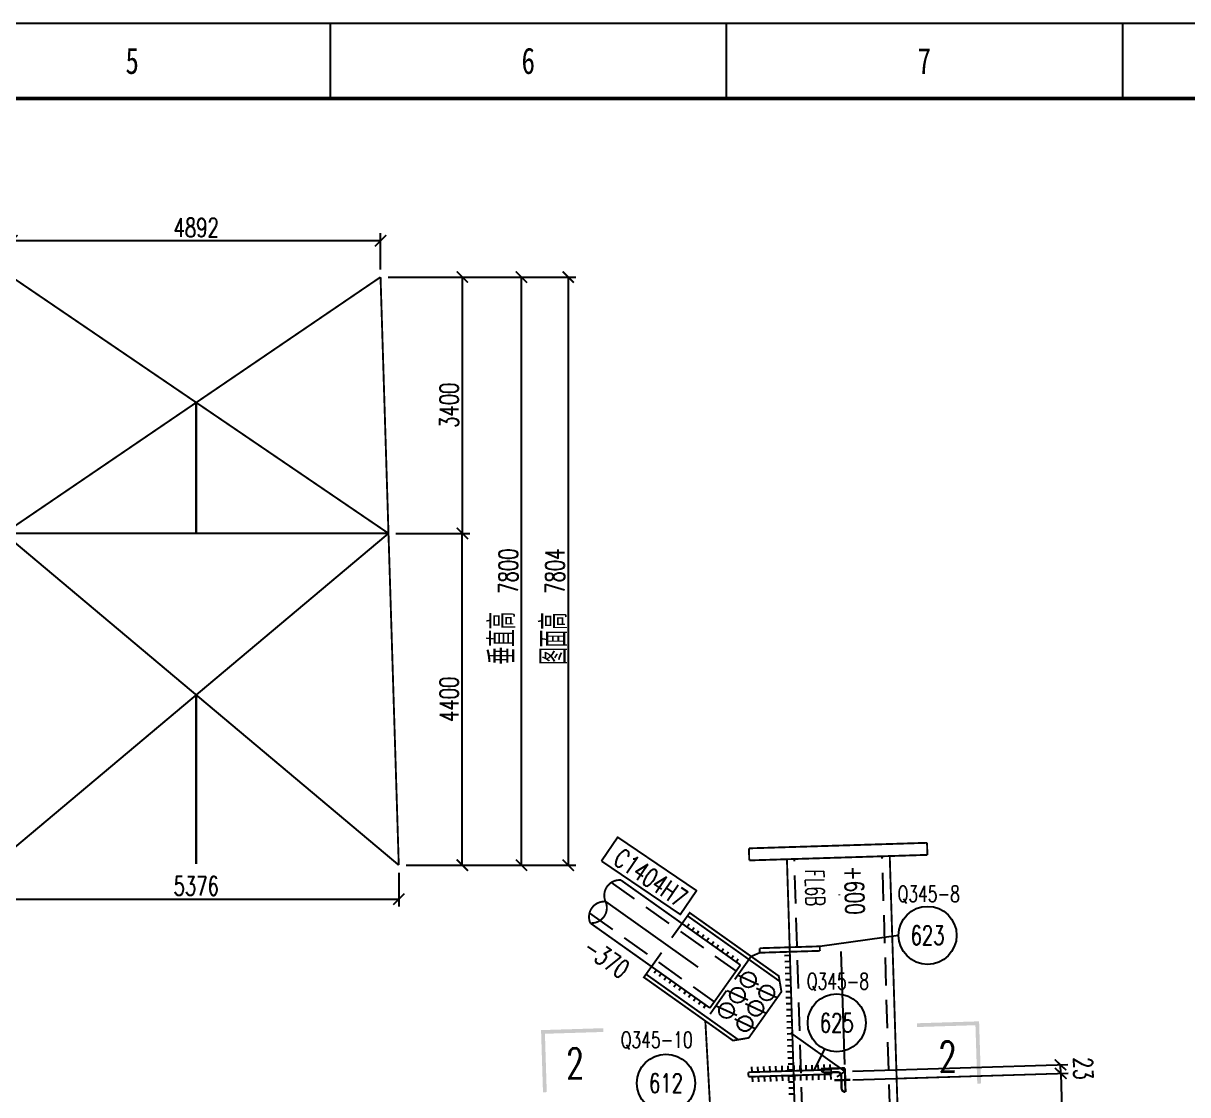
# Model space of a CAD drawing. Extents: x 6045 to 12501, y -14925 to -6998.
# Drawn here: x 6267.5 to 6422.1, y -7140.2 to -6998 of the extents above; entities that cross this region are included whole.
import ezdxf
from ezdxf.enums import TextEntityAlignment as Align

# ---------------------------------------------------------------- set-up
doc = ezdxf.new("R2010")
doc.units = 0
doc.header["$LTSCALE"] = 15
doc.header["$MEASUREMENT"] = 0
doc.linetypes.add('DASHDOTX2', pattern=[2, 1, -0.5, 0, -0.5])
doc.linetypes.add('DASHED2', pattern=[0.375, 0.25, -0.125])
doc.layers.get('0').update_dxf_attribs({"linetype": 'CONTINUOUS'})
doc.layers.get('DEFPOINTS').update_dxf_attribs({"linetype": 'CONTINUOUS'})
for name, color, linetype in [('1', 1, 'DASHED2'), ('2', 3, 'CONTINUOUS'), ('4', 3, 'DASHDOTX2')]:
    doc.layers.add(name, color=color, linetype=linetype)
doc.styles.add('NCPE_BORDER', font='SIMFANG.TTF', dxfattribs={"width": 0.75, "height": 3.5})
doc.styles.get("Standard").update_dxf_attribs({"font": 'romans.shx', "width": 0.7, "bigfont": 'fs1.shx'})
doc.dimstyles.new('STANDARD$0', dxfattribs={"dimtxt": 2.5, "dimasz": 1.499, "dimexe": 1, "dimexo": 1, "dimgap": 0.5, "dimtad": 1, "dimdec": 0, "dimlfac": 20, "dimzin": 0, "dimdsep": 46, "dimtxsty": 'Standard', "dimblk": 'ARCHTICK', "dimcen": 0.09, "dimclrd": 4, "dimclre": 4, "dimclrt": 6, "dimadec": 0, "dimazin": 0, "dimtfac": 1, "dimtdec": 0, "dimtmove": 2, "dimatfit": 3, "dimldrblk": 'ARCHTICK', "dimfxl": 0, "dimtolj": 1, "dimtzin": 0, "dimarcsym": 0})

# ---------------------------------------------------------------- blocks, each defined once
blk = doc.blocks.new('TKA1')
at = {"color": 3}
for p, q in [((262.8125, 594), (262.8125, 584)), ((315.375, 594), (315.375, 584)), ((367.9375, 594), (367.9375, 584))]:
    blk.add_line(p, q, dxfattribs=at)
blk.add_lwpolyline([(0, 0), (0, 594), (841, 594), (841, 0), (0, 0)], dxfattribs=at)
at = {"color": 3, "lineweight": 50}
blk.add_lwpolyline([(25, 10), (25, 584), (831, 584), (831, 10), (25, 10)], dxfattribs=at)
at = {"color": 3, "style": 'NCPE_BORDER', "width": 0.75}
for s, p in [('5', (236.53125, 589)), ('6', (289.09375, 589)), ('7', (341.65625, 589))]:
    blk.add_text(s, height=3.5, dxfattribs=at).set_placement(p, align=Align.MIDDLE)
blk = doc.blocks.new('_ARCHTICK')
at = {"color": 0, "linetype": 'ByBlock', "const_width": 0.15}
blk.add_lwpolyline([(-0.5, -0.5), (0.5, 0.5)], dxfattribs=at)
blk = doc.blocks.new('*D24')
at = {"color": 4, "lineweight": -2}
for p, q in [((6213.52, -7051.22), (6213.52, -7046.4)), ((6262.44, -7051.22), (6262.44, -7046.4)), ((6262.44, -7047.4), (6213.52, -7047.4))]:
    blk.add_line(p, q, dxfattribs=at)
at = {"layer": 'DEFPOINTS', "color": 0}
for p in [(6213.52, -7047.4), (6213.52, -7052.22), (6262.44, -7052.22)]:
    blk.add_point(p, dxfattribs=at)
at = {"color": 4, "lineweight": -2, "xscale": 1.499, "yscale": 1.499, "zscale": 1.499, "rotation": 180}
blk.add_blockref('_ARCHTICK', (6213.52, -7047.4), dxfattribs=at)
at = {"color": 4, "lineweight": -2, "xscale": 1.499, "yscale": 1.499, "zscale": 1.499}
blk.add_blockref('_ARCHTICK', (6262.44, -7047.4), dxfattribs=at)
at = {"color": 6, "insert": (6237.98, -7045.65), "char_height": 2.5, "attachment_point": 5}
blk.add_mtext('\\A1;4892', dxfattribs=at)
blk = doc.blocks.new('*D25')
at = {"color": 4, "lineweight": -2}
for p, q in [((6211.1, -7131.26), (6211.1, -7135.77)), ((6264.86, -7131.26), (6264.86, -7135.77)), ((6211.1, -7134.77), (6264.86, -7134.77))]:
    blk.add_line(p, q, dxfattribs=at)
at = {"layer": 'DEFPOINTS', "color": 0}
for p in [(6211.1, -7130.26), (6264.86, -7130.26), (6264.86, -7134.77)]:
    blk.add_point(p, dxfattribs=at)
at = {"color": 4, "lineweight": -2, "xscale": 1.499, "yscale": 1.499, "zscale": 1.499, "rotation": 180}
blk.add_blockref('_ARCHTICK', (6211.1, -7134.77), dxfattribs=at)
at = {"color": 4, "lineweight": -2, "xscale": 1.499, "yscale": 1.499, "zscale": 1.499}
blk.add_blockref('_ARCHTICK', (6264.86, -7134.77), dxfattribs=at)
at = {"color": 6, "insert": (6237.98, -7133.02), "char_height": 2.5, "attachment_point": 5}
blk.add_mtext('\\A1;5376', dxfattribs=at)
blk = doc.blocks.new('*D26')
at = {"color": 4, "lineweight": -2}
for p, q in [((6263.44, -7052.22), (6274.29, -7052.22)), ((6273.29, -7052.22), (6273.29, -7086.24)), ((6264.49, -7086.24), (6274.29, -7086.24))]:
    blk.add_line(p, q, dxfattribs=at)
at = {"layer": 'DEFPOINTS', "color": 0}
for p in [(6262.44, -7052.22), (6263.49, -7086.24), (6273.29, -7086.24)]:
    blk.add_point(p, dxfattribs=at)
at = {"color": 4, "lineweight": -2, "xscale": 1.499, "yscale": 1.499, "zscale": 1.499}
for p, rotation in [((6273.29, -7052.22), 90), ((6273.29, -7086.24), 270)]:
    blk.add_blockref('_ARCHTICK', p, dxfattribs=dict(at, rotation=rotation))
at = {"color": 6, "insert": (6271.54, -7069.23), "char_height": 2.5, "attachment_point": 5, "rotation": 90}
blk.add_mtext('\\A1;3400', dxfattribs=at)
blk = doc.blocks.new('*D27')
at = {"color": 4, "lineweight": -2}
for p, q in [((6264.49, -7086.24), (6274.29, -7086.24)), ((6273.29, -7130.26), (6273.29, -7086.24)), ((6265.86, -7130.26), (6274.29, -7130.26))]:
    blk.add_line(p, q, dxfattribs=at)
at = {"layer": 'DEFPOINTS', "color": 0}
for p in [(6263.49, -7086.24), (6273.29, -7086.24), (6264.86, -7130.26)]:
    blk.add_point(p, dxfattribs=at)
at = {"color": 4, "lineweight": -2, "xscale": 1.499, "yscale": 1.499, "zscale": 1.499}
for p, rotation in [((6273.29, -7086.24), 90), ((6273.29, -7130.26), 270)]:
    blk.add_blockref('_ARCHTICK', p, dxfattribs=dict(at, rotation=rotation))
at = {"color": 6, "insert": (6271.54, -7108.25), "char_height": 2.5, "attachment_point": 5, "rotation": 90}
blk.add_mtext('\\A1;4400', dxfattribs=at)
blk = doc.blocks.new('*D28')
at = {"color": 4, "lineweight": -2}
for p, q in [((6268.64, -7052.22), (6282.15, -7052.22)), ((6281.15, -7130.26), (6281.15, -7052.22)), ((6271.08, -7130.26), (6282.15, -7130.26))]:
    blk.add_line(p, q, dxfattribs=at)
at = {"layer": 'DEFPOINTS', "color": 0}
for p in [(6267.64, -7052.22), (6281.15, -7052.22), (6270.08, -7130.26)]:
    blk.add_point(p, dxfattribs=at)
at = {"color": 4, "lineweight": -2, "xscale": 1.499, "yscale": 1.499, "zscale": 1.499}
for p, rotation in [((6281.15, -7052.22), 90), ((6281.15, -7130.26), 270)]:
    blk.add_blockref('_ARCHTICK', p, dxfattribs=dict(at, rotation=rotation))
at = {"color": 6, "insert": (6279.4, -7091.24), "char_height": 2.5, "attachment_point": 5, "rotation": 90}
blk.add_mtext('\\A1;7800', dxfattribs=at)
blk = doc.blocks.new('*D29')
at = {"color": 4, "lineweight": -2}
for p, q in [((6278.15, -7052.22), (6288.35, -7052.22)), ((6287.35, -7052.22), (6287.35, -7130.26)), ((6277.61, -7130.26), (6288.35, -7130.26))]:
    blk.add_line(p, q, dxfattribs=at)
at = {"layer": 'DEFPOINTS', "color": 0}
for p in [(6277.15, -7052.22), (6276.61, -7130.26), (6287.35, -7130.26)]:
    blk.add_point(p, dxfattribs=at)
at = {"color": 4, "lineweight": -2, "xscale": 1.499, "yscale": 1.499, "zscale": 1.499}
for p, rotation in [((6287.35, -7052.22), 90), ((6287.35, -7130.26), 270)]:
    blk.add_blockref('_ARCHTICK', p, dxfattribs=dict(at, rotation=rotation))
at = {"color": 6, "insert": (6285.6, -7091.24), "char_height": 2.5, "attachment_point": 5, "rotation": 90}
blk.add_mtext('\\A1;7804', dxfattribs=at)
blk = doc.blocks.new('M20X55')
blk.add_line((-0.212, -0.212), (0.212, 0.212))
blk.add_circle((0, 0), 0.2)
blk = doc.blocks.new('fdr')
at = {"const_width": 0.25}
for points in [[(6348.62, -6197.57), (6356.62, -6197.32)], [(6348.62, -6197.57), (6348.64, -6198.17)], [(6356.62, -6197.32), (6356.63, -6197.92)]]:
    blk.add_lwpolyline(points, dxfattribs=at)
blk.add_lwpolyline([(6348.64, -6198.17, 0.25, 0.25, 0), (6356.63, -6197.92, 0.25, 0.25, 0)], format="xyseb")
blk = doc.blocks.new('JF')
for p, q in [((6346.65, -6182.34), (6346.62, -6181.64)), ((6347.45, -6182.31), (6347.42, -6181.61)), ((6348.25, -6182.29), (6348.22, -6181.59)), ((6349.05, -6182.26), (6349.02, -6181.56)), ((6349.85, -6182.24), (6349.82, -6181.54)), ((6350.64, -6182.21), (6350.62, -6181.51)), ((6351.44, -6182.19), (6351.42, -6181.49)), ((6351.46, -6182.79), (6351.48, -6183.49)), ((6352.24, -6182.17), (6352.22, -6181.47)), ((6352.26, -6182.76), (6352.28, -6183.46)), ((6353.04, -6182.14), (6353.02, -6181.44)), ((6353.04, -6182.14), (6353.02, -6181.44)), ((6353.06, -6182.74), (6353.08, -6183.44)), ((6353.06, -6182.74), (6353.08, -6183.44)), ((6353.84, -6182.12), (6353.82, -6181.42)), ((6353.86, -6182.72), (6353.88, -6183.41)), ((6354.64, -6182.09), (6354.62, -6181.39)), ((6354.66, -6182.69), (6354.68, -6183.39)), ((6355.44, -6182.07), (6355.42, -6181.37)), ((6355.46, -6182.67), (6355.48, -6183.37)), ((6356.24, -6182.04), (6356.22, -6181.34)), ((6356.26, -6182.64), (6356.28, -6183.34)), ((6357.04, -6182.02), (6357.02, -6181.32)), ((6357.06, -6182.62), (6357.08, -6183.32)), ((6346.67, -6182.94), (6346.69, -6183.64)), ((6347.46, -6182.91), (6347.49, -6183.61)), ((6348.26, -6182.89), (6348.29, -6183.59)), ((6349.06, -6182.86), (6349.09, -6183.56)), ((6349.86, -6182.84), (6349.89, -6183.54)), ((6350.66, -6182.81), (6350.68, -6183.51))]:
    blk.add_line(p, q)
at = {"const_width": 0.25}
for points in [[(6357.14, -6182.01), (6346.15, -6182.35)], [(6346.15, -6182.35), (6346.17, -6182.95)], [(6357.16, -6182.61), (6346.17, -6182.95)], [(6357.14, -6182.01), (6357.16, -6182.61)]]:
    blk.add_lwpolyline(points, dxfattribs=at)
blk = doc.blocks.new('*D150')
at = {"color": 4, "lineweight": -2}
for p, q in [((6377.59, -7137.09), (6406.18, -7136.2)), ((6405.22, -7137.36), (6405.19, -7136.23)), ((6377.62, -7138.22), (6406.22, -7137.33))]:
    blk.add_line(p, q, dxfattribs=at)
at = {"layer": 'DEFPOINTS', "color": 0}
for p in [(6405.19, -7136.23), (6376.59, -7137.12), (6376.62, -7138.25)]:
    blk.add_point(p, dxfattribs=at)
at = {"color": 4, "lineweight": -2, "xscale": 1.499, "yscale": 1.499, "zscale": 1.499}
for p, rotation in [((6405.19, -7136.23), 91.77623283894263), ((6405.22, -7137.36), 271.7762328389426)]:
    blk.add_blockref('_ARCHTICK', p, dxfattribs=dict(at, rotation=rotation))
at = {"color": 6, "insert": (6408.2, -7136.71), "char_height": 2.5, "attachment_point": 5, "rotation": 271.7762}
blk.add_mtext('\\A1;23', dxfattribs=at)
blk = doc.blocks.new('*D151')
at = {"color": 4, "lineweight": -2}
for p, q in [((6384.45, -7138.01), (6406.22, -7137.33)), ((6405.22, -7137.36), (6406.37, -7174.34)), ((6385.59, -7174.99), (6407.37, -7174.31))]:
    blk.add_line(p, q, dxfattribs=at)
at = {"layer": 'DEFPOINTS', "color": 0}
for p in [(6383.45, -7138.04), (6406.37, -7174.34), (6384.6, -7175.02)]:
    blk.add_point(p, dxfattribs=at)
at = {"color": 4, "lineweight": -2, "xscale": 1.499, "yscale": 1.499, "zscale": 1.499}
for p, rotation in [((6405.22, -7137.36), 91.77883204426024), ((6406.37, -7174.34), 271.7788320442602)]:
    blk.add_blockref('_ARCHTICK', p, dxfattribs=dict(at, rotation=rotation))
at = {"color": 6, "insert": (6407.54, -7155.8), "char_height": 2.5, "attachment_point": 5, "rotation": 271.7788}
blk.add_mtext('\\A1;740', dxfattribs=at)
blk = doc.blocks.new('3345')
at = {"const_width": 0.25}
for points in [[(6212.465, -7086.238), (6262.44, -7052.222)], [(6263.495, -7086.238), (6213.52, -7052.222)], [(6264.86, -7130.259), (6262.44, -7052.222)], [(6211.1, -7130.259), (6263.495, -7086.238)], [(6263.495, -7086.238), (6212.465, -7086.238)], [(6264.86, -7130.259), (6212.465, -7086.238)]]:
    blk.add_lwpolyline(points, dxfattribs=at)
at = {"width": 0.7}
for s, p in [('垂直高', (6280.314, -7103.627)), ('图面高', (6287.175, -7103.686))]:
    blk.add_text(s, height=3.5, rotation=90, dxfattribs=at).set_placement(p)
for base, p1, p2, text, picture, middle in [((6213.52, -7047.395), (6262.44, -7052.222), (6213.52, -7052.222), '4892', '*D24', (6237.98, -7045.645)), ((6264.86, -7134.766), (6211.1, -7130.259), (6264.86, -7130.259), '5376', '*D25', (6237.98, -7133.016))]:
    dim = blk.add_linear_dim(base=base, p1=p1, p2=p2, text=text, dimstyle='STANDARD$0')
    dim.commit()
    dim.dimension.update_dxf_attribs({"geometry": picture, "text_midpoint": middle})
for base, p1, p2, text, picture, middle in [((6273.295, -7086.238), (6262.44, -7052.222), (6263.495, -7086.238), '3400', '*D26', (6271.545, -7069.23)), ((6281.146, -7052.222), (6270.077, -7130.259), (6267.636, -7052.222), '7800', '*D28', (6279.396, -7091.24)), ((6287.346, -7130.259), (6277.149, -7052.222), (6276.611, -7130.259), '7804', '*D29', (6285.596, -7091.24)), ((6273.295, -7086.238), (6264.86, -7130.259), (6263.495, -7086.238), '4400', '*D27', (6271.545, -7108.249))]:
    dim = blk.add_linear_dim(base=base, p1=p1, p2=p2, angle=90, text=text, dimstyle='STANDARD$0')
    dim.commit()
    dim.dimension.update_dxf_attribs({"geometry": picture, "text_midpoint": middle})

msp = doc.modelspace()

# ---------------------------------------------------------------- linework, layer by layer
for p, q in [((6355.6209668, -7117.9406), (6355.9106829, -7117.5331595)), ((6356.2732118, -7118.4039128), (6356.5627538, -7117.9960035)), ((6356.9259255, -7118.8670514), (6357.2149988, -7118.4593163)), ((6357.5779963, -7119.3298954), (6357.8677125, -7118.9224549)), ((6358.2302413, -7119.7932082), (6358.5197833, -7119.3852989)), ((6358.882955, -7120.2563467), (6359.1720283, -7119.8486117)), ((6359.5350259, -7120.7191908), (6359.8242733, -7120.3119244)), ((6360.1872709, -7121.1825035), (6360.4768128, -7120.7745943)), ((6360.8395159, -7121.6458163), (6361.1290579, -7121.237907)), ((6361.4920554, -7122.1084862), (6361.7813029, -7121.7012198)), ((6362.1443004, -7122.5717989), (6362.4338424, -7122.1638897)), ((6369.2842184, -7121.7294993), (6368.5845547, -7121.7511964)), ((6351.569026, -7123.6485839), (6351.2794841, -7124.0564931)), ((6369.309015, -7122.5291149), (6368.6093514, -7122.550812)), ((6369.3338117, -7123.3287306), (6368.634148, -7123.3504276)), ((6352.221271, -7124.1118966), (6351.9315549, -7124.5193372)), ((6352.8733419, -7124.5747407), (6352.5842686, -7124.9824757)), ((6353.5260556, -7125.0378792), (6353.2365136, -7125.4457885)), ((6369.3586083, -7124.1283462), (6368.6589447, -7124.1500433)), ((6369.383405, -7124.9279618), (6368.6837414, -7124.9496589)), ((6354.1783006, -7125.501192), (6353.8885844, -7125.9086325)), ((6354.8303714, -7125.964036), (6354.5408294, -7126.3719453)), ((6355.4826164, -7126.4273488), (6355.1935431, -7126.8350838)), ((6356.1353301, -7126.8904874), (6355.845614, -7127.2979279)), ((6369.4082017, -7125.7275774), (6368.708538, -7125.7492745)), ((6369.4329983, -7126.527193), (6368.7333347, -7126.5488901)), ((6356.7874009, -7127.3533314), (6356.497859, -7127.7612407)), ((6357.4396459, -7127.8166442), (6357.1505727, -7128.2243792)), ((6358.0923596, -7128.2797827), (6357.8026435, -7128.6872233)), ((6369.457795, -7127.3268086), (6368.7581313, -7127.3485057)), ((6369.4825917, -7128.1264242), (6368.782928, -7128.1481213)), ((6369.5073883, -7128.9260398), (6368.8077247, -7128.9477369)), ((6369.532185, -7129.7256554), (6368.8325213, -7129.7473525)), ((6369.5569817, -7130.5252711), (6368.857318, -7130.5469681)), ((6369.5817783, -7131.3248867), (6368.8821147, -7131.3465838)), ((6369.606575, -7132.1245023), (6368.9069113, -7132.1461994)), ((6369.6313717, -7132.9241179), (6368.931708, -7132.945815)), ((6369.6561683, -7133.7237335), (6368.9565047, -7133.7454306)), ((6369.680965, -7134.5233491), (6368.9813013, -7134.5450462)), ((6369.7057617, -7135.3229647), (6369.006098, -7135.3446618)), ((6369.7305583, -7136.1225803), (6369.0308947, -7136.1442774)), ((6369.755355, -7136.9221959), (6369.0556913, -7136.943893)), ((6369.7801517, -7137.7218116), (6369.080488, -7137.7435086)), ((6369.8049483, -7138.5214272), (6369.1052847, -7138.5431243)), ((6369.829745, -7139.3210428), (6369.1300813, -7139.3427399)), ((6369.8545417, -7140.1206584), (6369.154878, -7140.1423555))]:
    msp.add_line(p, q)
at = {"color": 3}
for p, q in [((6383.7040918, -7119.0472732), (6373.248201, -7120.5060445)), ((6373.8540981, -7134.1342604), (6372.4663711, -7136.9468875))]:
    msp.add_line(p, q, dxfattribs=at)
for points, const_width in [([(6290.4937926, -7048.3377188), (6290.4937926, -7065.7048974)], 0.3), ([(6290.4937926, -7087.1419995), (6290.4937926, -7109.5866199)], 0.3), ([(6387.5288336, -7108.3663748), (6387.4792403, -7106.7671435)], 0.25), ([(6363.840543, -7107.5000324), (6363.8901363, -7109.0992636)], 0.25), ([(6394.2220956, -7485.5151614), (6382.5312405, -7108.521319)], 0.25), ([(6368.8877405, -7108.944319), (6380.5785956, -7485.9381614)], 0.25), ([(6346.8435937, -7111.7091671), (6362.7151491, -7122.9768051)], 0.25), ([(6354.9687031, -7117.4776676), (6355.9817586, -7116.0506455), (6367.8052539, -7124.4444776), (6368.1600074, -7126.5358938), (6363.8184027, -7132.6514588), (6361.726957, -7133.0062766), (6349.9034791, -7124.6124914), (6350.9165521, -7123.1855162)], 0.25), ([(6358.6627397, -7128.6849631), (6342.7912039, -7117.4173391)], 0.25), ([(6355.692305, -7116.4583619), (6367.9234992, -7125.1416007)], 0.25), ([(6365.2706424, -7121.3537229), (6364.1357995, -7121.8394287)], 0.25), ([(6362.7151403, -7122.9768176), (6358.6627308, -7128.6849755)], 0.25), ([(6350.1928859, -7124.2047925), (6362.424127, -7132.8880138)], 0.25), ([(6358.0574933, -7130.4012318), (6358.7554088, -7142.9074882)], 0.25), ([(6375.1779203, -7138.2792778), (6377.3147472, -7138.220528)], 0.3)]:
    msp.add_lwpolyline(points, dxfattribs=dict(const_width=const_width))
msp.add_lwpolyline([(6344.2809224, -7109.1845483), (6354.7094521, -7116.2829814), (6356.8775811, -7113.0977153), (6346.4490514, -7105.9992822)], close=True)
for points in [[(6387.4792459, -7106.7671434, 0.25, 0.25, 0), (6363.8405486, -7107.5000322, 0.25, 0.25, 0)], [(6387.5288281, -7108.3663749, 0.25, 0.25, 0), (6363.8901308, -7109.0992638, 0.25, 0.25, 0)]]:
    msp.add_lwpolyline(points, format="xyseb")
for points, const_width in [([(6344.8173988, -7114.5632531, 0.5654542553), (6342.7912039, -7117.4173391, 0.5654542553), (6344.8173988, -7114.5632531, -0.5654542553), (6346.8435937, -7111.7091671)], 0.25), ([(6376.5745475, -7136.6767065), (6373.4255308, -7136.7554097, 0.4142135624), (6373.9378673, -7137.242761), (6375.5873522, -7137.2015355, -0.4142135624), (6376.0996887, -7137.6888869), (6376.1409142, -7139.3383718, 0.4142135624), (6376.6532506, -7139.8257231), (6376.5745475, -7136.6767065)], 0.3)]:
    msp.add_lwpolyline(points, format="xyb", dxfattribs=dict(const_width=const_width))
for centre in [(6387.5540918, -7119.0472732), (6375.4988243, -7130.6532583), (6352.8368502, -7138.6609278)]:
    msp.add_circle(centre, 3.85)
for points in [[(6344.5026791, -7131.3657976), (6344.518177, -7131.8655574), (6336.2566431, -7131.6215132), (6336.7719008, -7132.1057751)], [(6336.2566431, -7131.6215132), (6336.7719008, -7132.1057751), (6336.5123587, -7139.8675492), (6337.0121185, -7139.8520513)], [(6386.1435313, -7130.7122553), (6386.1590292, -7131.212015), (6394.3895673, -7130.4565397), (6393.9053054, -7130.9717973)], [(6394.3895673, -7130.4565397), (6393.9053054, -7130.9717973), (6394.6452829, -7138.7025756), (6394.1455231, -7138.7180736)]]:
    msp.add_trace(points)
at = {"layer": '1'}
for p, q in [((6381.5779971, -7485.9071762), (6369.887141, -7108.9133338)), ((6393.2225952, -7485.5461497), (6381.5317402, -7108.5523073)), ((6345.5737746, -7112.0346005), (6362.1359967, -7123.7925898)), ((6342.6795866, -7116.111525), (6359.2417118, -7127.8694324)), ((6354.968896, -7117.477756), (6353.6316688, -7119.3610281)), ((6350.9163123, -7123.1854453), (6352.2540082, -7121.301999)), ((6364.1357995, -7121.8394287), (6358.0574933, -7130.4012318))]:
    msp.add_line(p, q, dxfattribs=at)
at = {"layer": '4'}
for p, q in [((6388.6896472, -7527.3065878), (6375.659643, -7107.1335957)), ((6344.8173803, -7114.5632108), (6376.589527, -7137.1191696)), ((6126.7151472, -7307.2005878), (6376.5896472, -7137.1190878))]:
    msp.add_line(p, q, dxfattribs=at)

# ---------------------------------------------------------------- block references
for name, p in [('TKA1', (6045.4681602, -7592.0093133)), ('3345', (52.5139885, 20.5331733)), ('fdr', (16.632301, -923.181458)), ('JF', (17.6147602, -954.8627203))]:
    msp.add_blockref(name, p)
at = {"layer": '2', "xscale": 5.000000000000031, "yscale": 5, "zscale": 5, "rotation": 290.3861104724788}
for p in [(6363.7668763, -7124.9500407), (6366.213046, -7126.6867035), (6362.3187415, -7126.9888606), (6360.8723402, -7129.0272046), (6364.7653799, -7128.7253492), (6363.3189786, -7130.7636932)]:
    msp.add_blockref('M20X55', p, dxfattribs=at)

# ---------------------------------------------------------------- texts
for s, rotation, width, p in [('C1404H7', 325.757884195, 0.7, (6350.0842499, -7112.4498782)), ('FL6B', 271.773757269, 0.6, (6371.3545016, -7112.7695441)), ('+600', 271.7762, 0.7, (6376.5951472, -7113.1075878)), ('-370', 324.628010472, 0.7, (6344.1837972, -7123.0835001))]:
    msp.add_text(s, height=2.5, rotation=rotation, dxfattribs=dict(width=width)).set_placement(p, align=Align.CENTER)
at = {"width": 0.7}
for s, p in [('Q345-8', (6387.7151896, -7114.6094325)), ('Q345-8', (6375.6599222, -7126.2154177)), ('Q345-10', (6351.6147733, -7133.9795089))]:
    msp.add_text(s, height=2.15, dxfattribs=at).set_placement(p, align=Align.CENTER)
for s, p in [('623', (6387.5540918, -7119.0472732)), ('625', (6375.4988243, -7130.6532583)), ('612', (6352.8368502, -7138.6609278))]:
    msp.add_text(s, height=2.5, dxfattribs=at).set_placement(p, align=Align.MIDDLE_CENTER)
for rotation, p in [(1.776187521, (6389.075562, -7137.1624017)), (1.776242149, (6339.6370211, -7138.0677857))]:
    msp.add_text('2', height=4, rotation=rotation, dxfattribs=at).set_placement(p)

# ---------------------------------------------------------------- dimensions: what is measured, and where the dimension line sits
for p1, p2, distance, picture, middle in [((6376.6246227, -7138.2508843), (6376.589527, -7137.1191696), -28.6094972, '*D150', (6408.2013839, -7136.7052544)), ((6383.4466156, -7138.0393272), (6384.5951411, -7175.0211873), 21.7842248, '*D151', (6407.5437619, -7155.7997198))]:
    dim = msp.add_aligned_dim(p1=p1, p2=p2, distance=distance, dimstyle='STANDARD$0')
    dim.commit()
    dim.dimension.update_dxf_attribs({"geometry": picture, "text_midpoint": middle})

doc.saveas('drawing.dxf')
